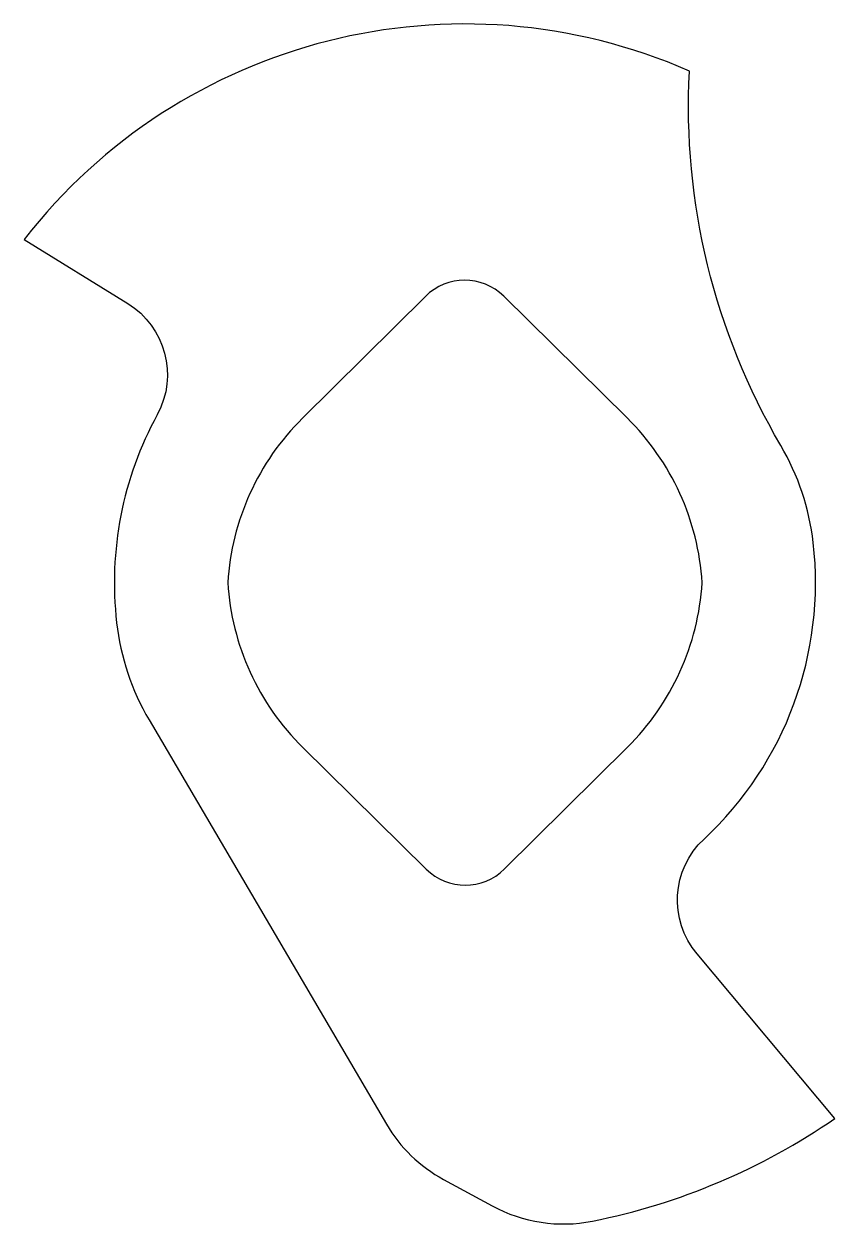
# Model space of a CAD drawing. Header units: inches. Extents: x -2.2 to 1.85, y -3.2 to 2.79.
import ezdxf

# ---------------------------------------------------------------- set-up
doc = ezdxf.new("R2010")
doc.units = ezdxf.units.IN
doc.layers.get('0').update_dxf_attribs({"linetype": 'CONTINUOUS'})

msp = doc.modelspace()

# ---------------------------------------------------------------- linework, layer by layer
for points in [[(1.1205, 2.554, 0.343337), (-2.201, 1.7129), (-1.6834, 1.394, -0.39895), (-1.536, 0.8386, 0.154756), (-1.7386, -0.1998, 0.104474), (-1.5763, -0.6853), (-0.3919, -2.703, 0.136317), (-0.1065, -2.9792), (0.1365, -3.1113, 0.175546), (0.6362, -3.1871, 0.10222), (1.8471, -2.6741), (1.1585, -1.8534, -0.39895), (1.1935, -1.2798, 0.238019), (1.7386, 0.1998, 0.104474), (1.5763, 0.6853, -0.146819)], [(1.184, -0.0002, 0.184649), (0.8091, 0.8228), (0.1936, 1.4295, 0.410677), (-0.1973, 1.4291), (-0.8112, 0.8211, 0.184053), (-1.184, 0.0002, 0.184649), (-0.8091, -0.8228), (-0.1936, -1.4295, 0.410677), (0.1973, -1.4291), (0.8112, -0.8211, 0.184053)]]:
    msp.add_lwpolyline(points, format="xyb", close=True)

doc.saveas('drawing.dxf')
